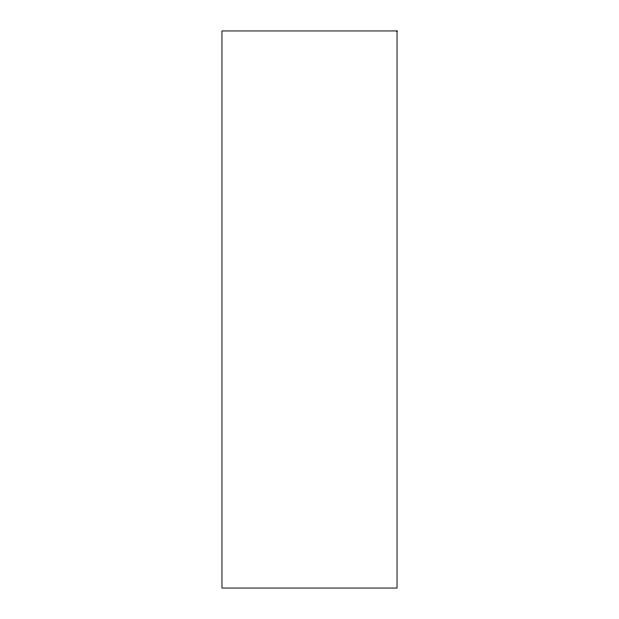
<?xml version="1.0" encoding="UTF-8"?>
<svg xmlns="http://www.w3.org/2000/svg" width="619" height="619" viewBox="0 0 619 619"><rect width="100%" height="100%" fill="white"/><g stroke="black" fill="none" stroke-linecap="round" stroke-linejoin="round"><path stroke-width="0.93" d="M397.042 30.95L221.958 30.95L221.958 588.05L397.042 588.05L397.042 30.95"/></g></svg>
